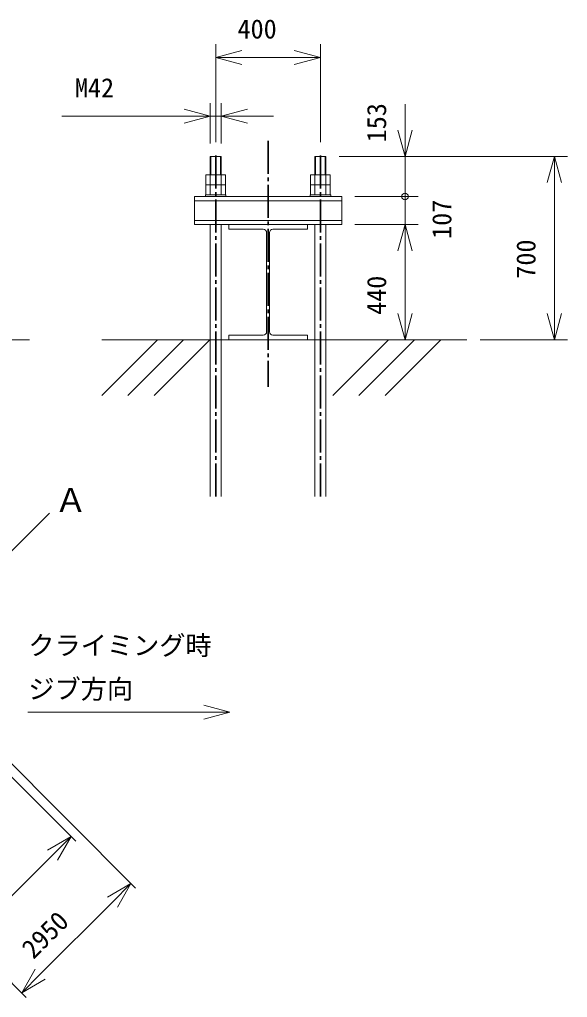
# Model space of a CAD drawing. Units: millimetres, scale not verified. Extents: x -21927 to 21954, y -30681 to 33451.
# Drawn here: x -10154 to 305, y -26655 to -7989 of the extents above; entities that cross this region are included whole.
import ezdxf
from ezdxf.enums import TextEntityAlignment as Align

# ---------------------------------------------------------------- set-up
doc = ezdxf.new("R2010")
doc.units = ezdxf.units.MM
doc.header["$LTSCALE"] = 70
doc.linetypes.add('CHAIN2', pattern=[12, 9, -1, 1, -1])
for name, color, linetype, lineweight in [('0-4_05 寸法', 7, 'Continuous', 18), ('0-5_10 当社外形線', 3, 'Continuous', 18), ('0-6_12 当社中心線', 3, 'CHAIN2', 35), ('0-7_20 躯体・土木、外形線', 1, 'Continuous', 18)]:
    doc.layers.add(name, color=color, linetype=linetype, lineweight=lineweight)
doc.styles.add('ＭＳ ゴシック', font='')
doc.styles.get('ＭＳ ゴシック').set_extended_font_data('MS Gothic')

msp = doc.modelspace()

# ---------------------------------------------------------------- linework, layer by layer
at = {"layer": '0-4_05 寸法'}
for p, q in [((-6409.86, -10326.9), (-6409.86, -8461.41)), ((-4409.86, -10326.9), (-4409.86, -8461.41)), ((-6409.86, -8711.41), (-5909.86, -8711.41)), ((-5909.86, -8711.41), (-4909.86, -8711.41)), ((-4409.86, -8711.41), (-4909.86, -8711.41)), ((-6514.86, -10351.9), (-6514.86, -9585.01)), ((-6304.86, -10351.9), (-6304.86, -9585.01)), ((-2795.63, -10101.9), (-2795.63, -9601.9)), ((-7014.86, -9835.01), (-9348.2, -9835.01)), ((-6514.86, -9835.01), (-7014.86, -9835.01)), ((-6304.86, -9835.01), (-6514.86, -9835.01)), ((-6304.86, -9835.01), (-5804.86, -9835.01)), ((-5804.86, -9835.01), (-5304.86, -9835.01)), ((-2795.63, -10601.9), (-2795.63, -10101.9)), ((-4054.86, -10601.9), (-2545.63, -10601.9)), ((-4054.86, -10601.9), (305.44, -10601.9)), ((-2795.63, -11366.9), (-2795.63, -10601.9)), ((55.44, -10601.9), (55.44, -11101.9)), ((-2795.63, -11366.9), (-2795.63, -10866.9)), ((55.44, -11101.9), (55.44, -13601.9)), ((-3754.86, -11366.9), (-2545.63, -11366.9)), ((-3754.86, -11366.9), (-2545.63, -11366.9)), ((-2795.63, -11366.9), (-2795.63, -11866.9)), ((-2795.63, -11901.9), (-2795.63, -11366.9)), ((-3754.86, -11901.9), (-2545.63, -11901.9)), ((-3754.86, -11901.9), (-2545.63, -11901.9)), ((-2795.63, -11901.9), (-2795.63, -12401.9)), ((-2795.63, -11901.9), (-2795.63, -12401.9)), ((-2795.63, -12401.9), (-2795.63, -13601.9)), ((-2795.63, -12401.9), (-2795.63, -12901.9)), ((-2795.63, -14101.9), (-2795.63, -13601.9)), ((55.44, -14101.9), (55.44, -13601.9)), ((-4054.86, -14101.9), (-2545.63, -14101.9)), ((-1363.47, -14101.9), (305.44, -14101.9)), ((-12286.67, -20468.64), (-9082.71, -23672.6)), ((-12056.86, -20450.97), (-7939.25, -24568.57)), ((-14142.82, -22536.93), (-10025.22, -26654.54)), ((-9171.1, -23584.21), (-9524.65, -23937.76)), ((-10656.02, -25069.13), (-9524.65, -23937.76)), ((-8027.64, -24480.19), (-8381.19, -24833.74)), ((-8381.19, -24833.74), (-9760.05, -26212.6)), ((-10113.6, -26566.15), (-9760.05, -26212.6))]:
    msp.add_line(p, q, dxfattribs=at)
for points in [[(-5909.86, -8845.39), (-6409.86, -8711.41), (-5909.86, -8577.44)], [(-4909.86, -8577.44), (-4409.86, -8711.41), (-4909.86, -8845.39)], [(-7014.86, -9701.04), (-6514.86, -9835.01), (-7014.86, -9968.99)], [(-5804.86, -9968.99), (-6304.86, -9835.01), (-5804.86, -9701.04)], [(-2661.65, -10101.9), (-2795.63, -10601.9), (-2929.6, -10101.9)], [(-78.53, -11101.9), (55.44, -10601.9), (189.42, -11101.9)], [(-2929.6, -12401.9), (-2795.63, -11901.9), (-2661.65, -12401.9)], [(-2929.6, -12401.9), (-2795.63, -11901.9), (-2661.65, -12401.9)], [(-2661.65, -13601.9), (-2795.63, -14101.9), (-2929.6, -13601.9)], [(189.42, -13601.9), (55.44, -14101.9), (-78.53, -13601.9)], [(-10643.34, -18471.77), (-10289.79, -18118.21), (-9582.68, -17411.11)], [(-6638.67, -21077.13), (-6138.67, -21211.11), (-6638.67, -21345.08)], [(-6138.67, -21211.11), (-6638.67, -21211.11), (-9998.6, -21211.11)], [(-9619.39, -23843.03), (-9171.1, -23584.21), (-9429.92, -24032.5)], [(-8475.93, -24739.01), (-8027.64, -24480.19), (-8286.46, -24928.47)], [(-9665.32, -26307.33), (-10113.6, -26566.15), (-9854.79, -26117.86)]]:
    msp.add_lwpolyline(points, dxfattribs=at)
msp.add_circle((-2795.63, -11366.9), 62.5, dxfattribs=at)
msp.add_circle((-2795.63, -11366.9), 62.5, dxfattribs=at)
at = {"layer": '0-5_10 当社外形線'}
for p, q in [((-6502.36, -10951.9), (-6502.36, -10601.9)), ((-6317.36, -10951.9), (-6317.36, -10601.9)), ((-4502.36, -10951.9), (-4502.36, -10601.9)), ((-4317.36, -10951.9), (-4317.36, -10601.9)), ((-6514.86, -11331.9), (-6514.86, -10726.9)), ((-4304.86, -11331.9), (-4304.86, -10726.9)), ((-6814.86, -11901.9), (-6814.86, -11366.9)), ((-6814.86, -11366.9), (-4004.86, -11366.9)), ((-4004.86, -11901.9), (-4004.86, -11366.9)), ((-6814.86, -11446.9), (-4004.86, -11446.9)), ((-4004.86, -11821.9), (-6814.86, -11821.9)), ((-4004.86, -11901.9), (-6814.86, -11901.9)), ((-6514.86, -17091.9), (-6514.86, -11901.9)), ((-6304.86, -11901.9), (-6304.86, -17091.9)), ((-4514.86, -11901.9), (-4514.86, -17091.9)), ((-4304.86, -17091.9), (-4304.86, -11901.9)), ((-5437.36, -12056.9), (-5437.36, -13946.9)), ((-5382.36, -12056.9), (-5382.36, -13946.9))]:
    msp.add_line(p, q, dxfattribs=at)
for points in [[(-6514.86, -10726.9), (-6514.86, -10601.9), (-6304.86, -10601.9), (-6304.86, -11331.9)], [(-4304.86, -10726.9), (-4304.86, -10601.9), (-4514.86, -10601.9), (-4514.86, -11331.9)], [(-6597.36, -11141.9), (-6597.36, -10951.9), (-6222.36, -10951.9), (-6222.36, -11141.9)], [(-4222.36, -11141.9), (-4222.36, -10951.9), (-4597.36, -10951.9), (-4597.36, -11141.9)], [(-6597.36, -11331.9), (-6597.36, -11141.9), (-6222.36, -11141.9), (-6222.36, -11331.9)], [(-4222.36, -11331.9), (-4222.36, -11141.9), (-4597.36, -11141.9), (-4597.36, -11331.9)], [(-6604.86, -11366.9), (-6604.86, -11331.9), (-6214.86, -11331.9), (-6214.86, -11366.9)], [(-4214.86, -11366.9), (-4214.86, -11331.9), (-4604.86, -11331.9), (-4604.86, -11366.9)], [(-4659.86, -11901.9), (-6159.86, -11901.9), (-6159.86, -11991.9), (-5502.36, -11991.9)], [(-4659.86, -11901.9), (-4659.86, -11991.9), (-5317.36, -11991.9)], [(-4659.86, -14101.9), (-6159.86, -14101.9), (-6159.86, -14011.9), (-5502.36, -14011.9)], [(-4659.86, -14101.9), (-4659.86, -14011.9), (-5317.36, -14011.9)]]:
    msp.add_lwpolyline(points, dxfattribs=at)
for centre, start, end in [((-5502.36, -12056.9), 0, 90), ((-5317.36, -12056.9), 90, 180), ((-5502.36, -13946.9), 270, 0), ((-5317.36, -13946.9), 180, 270)]:
    msp.add_arc(centre, 65, start, end, dxfattribs=at)
at = {"layer": '0-6_12 当社中心線'}
for p, q in [((-5409.86, -10301.9), (-5409.86, -15001.9)), ((-6409.86, -17091.9), (-6409.86, -10576.9)), ((-4409.86, -17091.9), (-4409.86, -10576.9))]:
    msp.add_line(p, q, dxfattribs=at)
at = {"layer": '0-7_20 躯体・土木、外形線'}
for p, q in [((-17382.68, -14101.9), (-9962.38, -14101.9)), ((-6159.86, -14101.9), (-8584.46, -14101.9)), ((-7523.8, -14101.9), (-8584.46, -15162.56)), ((-7023.8, -14101.9), (-8084.46, -15162.56)), ((-6523.8, -14101.9), (-7584.46, -15162.56)), ((-1613.47, -14101.9), (-4659.86, -14101.9)), ((-3113.47, -14101.9), (-4174.13, -15162.56)), ((-2613.47, -14101.9), (-3674.13, -15162.56)), ((-2113.47, -14101.9), (-3174.13, -15162.56))]:
    msp.add_line(p, q, dxfattribs=at)

# ---------------------------------------------------------------- texts
at = {"layer": '0-4_05 寸法', "style": 'ＭＳ ゴシック'}
for s, height, p in [('400', 366.6, (-5993.2, -8461.41)), ('M42', 366.6, (-9098.2, -9585.01)), ('Ａ', 458.2, (-9489.86, -17525.77)), ('クライミング時', 366.6, (-9986.52, -20227.76)), ('ジブ方向', 366.6, (-9986.52, -21061.09))]:
    msp.add_text(s, height=height, dxfattribs=at).set_placement(p, align=Align.BOTTOM_LEFT)
for s, rotation, p in [('153', 90, (-3045.63, -10332.66)), ('107', 90, (-1801.11, -12176.07)), ('700', 90, (-194.56, -12935.24)), ('440', 90, (-3045.63, -13626.9)), ('2950', 45, (-9813.08, -26018.14))]:
    msp.add_text(s, height=366.6, rotation=rotation, dxfattribs=at).set_placement(p, align=Align.BOTTOM_LEFT)

doc.saveas('drawing.dxf')
